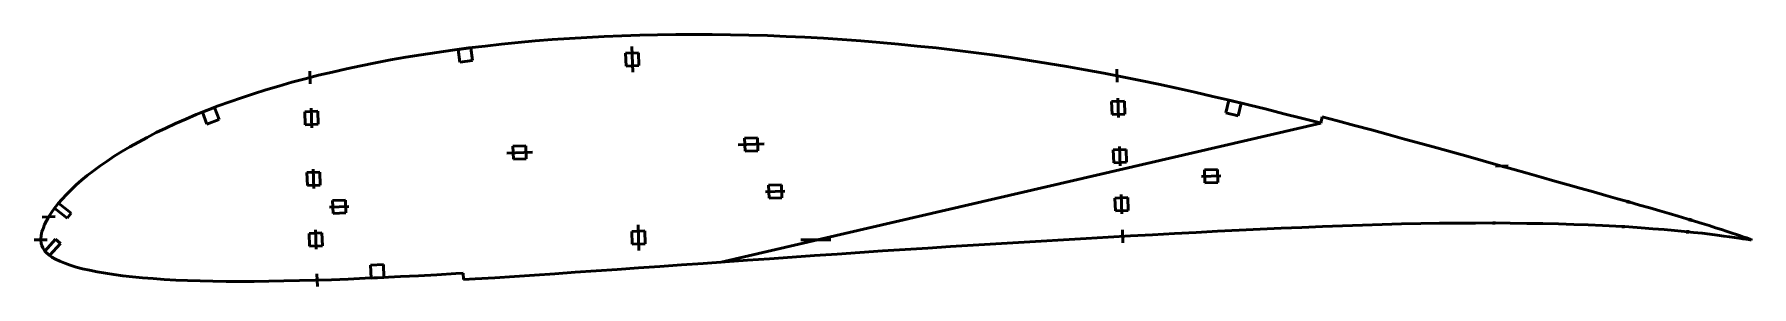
# Model space of a CAD drawing. Header units: metres. Extents: x -186 to 346, y -14 to 64.
import ezdxf

# ---------------------------------------------------------------- set-up
doc = ezdxf.new("R2010")
doc.units = ezdxf.units.M
for name, color, linetype, lineweight in [('FoilLayer', 1, 'Continuous', 50), ('StringerLayer', 1, 'Continuous', 50), ('SubLayer', 1, 'Continuous', 50)]:
    doc.layers.add(name, color=color, linetype=linetype, lineweight=lineweight)

msp = doc.modelspace()

# ---------------------------------------------------------------- linework, layer by layer
at = {"layer": 'FoilLayer'}
for p, q in [((-56.65, 58.73), (-61.57, 58.03)), ((-51.66, 59.39), (-56.65, 58.73)), ((-46.6, 60), (-51.66, 59.39)), ((-41.49, 60.58), (-46.6, 60)), ((-36.33, 61.09), (-41.49, 60.58)), ((-31.11, 61.55), (-36.33, 61.09)), ((-25.82, 61.97), (-31.11, 61.55)), ((-20.47, 62.35), (-25.82, 61.97)), ((-15.09, 62.68), (-20.47, 62.35)), ((-9.65, 62.96), (-15.09, 62.68)), ((-4.19, 63.18), (-9.65, 62.96)), ((1.34, 63.36), (-4.19, 63.18)), ((6.89, 63.48), (1.34, 63.36)), ((12.5, 63.56), (6.89, 63.48)), ((18.14, 63.59), (12.5, 63.56)), ((23.79, 63.57), (18.14, 63.59)), ((29.48, 63.5), (23.79, 63.57)), ((35.19, 63.37), (29.48, 63.5)), ((40.93, 63.2), (35.19, 63.37)), ((46.7, 62.97), (40.93, 63.2)), ((52.48, 62.7), (46.7, 62.97)), ((58.26, 62.38), (52.48, 62.7)), ((64.06, 62), (58.26, 62.38)), ((69.88, 61.57), (64.06, 62)), ((75.71, 61.1), (69.88, 61.57)), ((81.53, 60.57), (75.71, 61.1)), ((87.36, 60), (81.53, 60.57)), ((93.19, 59.39), (87.36, 60)), ((99, 58.72), (93.19, 59.39)), ((104.81, 57.99), (99, 58.72)), ((-85.06, 53.89), (-89.53, 52.94)), ((-80.51, 54.81), (-85.06, 53.89)), ((-75.88, 55.68), (-80.51, 54.81)), ((-71.19, 56.51), (-75.88, 55.68)), ((-66.42, 57.3), (-71.19, 56.51)), ((-61.57, 58.03), (-66.42, 57.3)), ((110.61, 57.22), (104.81, 57.99)), ((116.41, 56.41), (110.61, 57.22)), ((122.19, 55.54), (116.41, 56.41)), ((127.96, 54.63), (122.19, 55.54)), ((133.71, 53.67), (127.96, 54.63)), ((139.43, 52.66), (133.71, 53.67)), ((-106.52, 48.76), (-110.56, 47.61)), ((-102.4, 49.87), (-106.52, 48.76)), ((-98.2, 50.93), (-102.4, 49.87)), ((-93.92, 51.95), (-98.2, 50.93)), ((-89.53, 52.94), (-93.92, 51.95)), ((145.15, 51.6), (139.43, 52.66)), ((150.84, 50.5), (145.15, 51.6)), ((156.52, 49.37), (150.84, 50.5)), ((162.16, 48.19), (156.52, 49.37)), ((167.77, 46.97), (162.16, 48.19)), ((-125.74, 42.73), (-129.3, 41.43)), ((-122.09, 44), (-125.74, 42.73)), ((-118.34, 45.23), (-122.09, 44)), ((-114.5, 46.44), (-118.34, 45.23)), ((-110.56, 47.61), (-114.5, 46.44)), ((173.37, 45.7), (167.77, 46.97)), ((178.95, 44.41), (173.37, 45.7)), ((184.52, 43.09), (178.95, 44.41)), ((190.06, 41.76), (184.52, 43.09)), ((-139.37, 37.4), (-142.51, 36.02)), ((-136.12, 38.76), (-139.37, 37.4)), ((-132.76, 40.11), (-136.12, 38.76)), ((-129.3, 41.43), (-132.76, 40.11)), ((195.57, 40.41), (190.06, 41.76)), ((201.02, 39.05), (195.57, 40.41)), ((206.43, 37.67), (201.02, 39.05)), ((211.8, 36.29), (206.43, 37.67)), ((212.91, 38.06), (212.4, 36.13)), ((217.63, 36.82), (212.91, 38.06)), ((-148.49, 33.18), (-151.33, 31.73)), ((-145.55, 34.6), (-148.49, 33.18)), ((-142.51, 36.02), (-145.55, 34.6)), ((212.4, 36.13), (26.61, -6.9)), ((212.4, 36.13), (211.8, 36.29)), ((222.91, 35.42), (217.63, 36.82)), ((228.12, 34.02), (222.91, 35.42)), ((233.29, 32.61), (228.12, 34.02)), ((238.39, 31.21), (233.29, 32.61)), ((-159.14, 27.36), (-161.51, 25.88)), ((-156.66, 28.82), (-159.14, 27.36)), ((-154.04, 30.28), (-156.66, 28.82)), ((-151.33, 31.73), (-154.04, 30.28)), ((243.43, 29.83), (238.39, 31.21)), ((248.4, 28.46), (243.43, 29.83)), ((253.28, 27.11), (248.4, 28.46)), ((258.09, 25.77), (253.28, 27.11)), ((-167.98, 21.4), (-169.9, 19.92)), ((-165.93, 22.89), (-167.98, 21.4)), ((-163.77, 24.39), (-165.93, 22.89)), ((-161.51, 25.88), (-163.77, 24.39)), ((262.81, 24.44), (258.09, 25.77)), ((267.44, 23.14), (262.81, 24.44)), ((271.99, 21.87), (267.44, 23.14)), ((276.43, 20.63), (271.99, 21.87)), ((-173.36, 16.98), (-174.92, 15.51)), ((-171.69, 18.45), (-173.36, 16.98)), ((-169.9, 19.92), (-171.69, 18.45)), ((280.76, 19.4), (276.43, 20.63)), ((284.99, 18.21), (280.76, 19.4)), ((289.11, 17.04), (284.99, 18.21)), ((293.11, 15.92), (289.11, 17.04)), ((-178.91, 11.21), (-180, 9.82)), ((-177.7, 12.62), (-178.91, 11.21)), ((-176.37, 14.06), (-177.7, 12.62)), ((-174.92, 15.51), (-176.37, 14.06)), ((297, 14.82), (293.11, 15.92)), ((300.75, 13.76), (297, 14.82)), ((304.37, 12.73), (300.75, 13.76)), ((307.87, 11.74), (304.37, 12.73)), ((311.23, 10.78), (307.87, 11.74)), ((314.44, 9.86), (311.23, 10.78)), ((-182.53, 5.9), (-183.1, 4.73)), ((-181.8, 7.18), (-182.53, 5.9)), ((-180.97, 8.48), (-181.8, 7.18)), ((-180, 9.82), (-180.97, 8.48)), ((317.52, 8.98), (314.44, 9.86)), ((320.44, 8.13), (317.52, 8.98)), ((323.21, 7.31), (320.44, 8.13)), ((325.84, 6.53), (323.21, 7.31)), ((328.31, 5.78), (325.84, 6.53)), ((330.64, 5.06), (328.31, 5.78)), ((-184.17, 1.36), (-184.3, 0.16)), ((-184.3, 0.16), (-184.3, -0.05)), ((-183.93, 2.55), (-184.17, 1.36)), ((-183.61, 3.44), (-183.93, 2.55)), ((-183.1, 4.73), (-183.61, 3.44)), ((125.77, -0.38), (132.73, 0.02)), ((132.73, 0.02), (139.67, 0.43)), ((139.67, 0.43), (146.58, 0.83)), ((146.58, 0.83), (153.46, 1.21)), ((153.46, 1.21), (160.29, 1.57)), ((160.29, 1.57), (167.06, 1.93)), ((167.06, 1.93), (173.79, 2.3)), ((173.79, 2.3), (180.47, 2.65)), ((180.47, 2.65), (187.11, 2.96)), ((187.11, 2.96), (193.66, 3.27)), ((193.66, 3.27), (200.15, 3.57)), ((200.15, 3.57), (206.57, 3.86)), ((206.57, 3.86), (212.93, 4.13)), ((212.93, 4.13), (219.21, 4.36)), ((219.21, 4.36), (225.4, 4.56)), ((225.4, 4.56), (231.49, 4.75)), ((231.49, 4.75), (237.5, 4.92)), ((237.5, 4.92), (243.42, 5.04)), ((243.42, 5.04), (249.21, 5.12)), ((249.21, 5.12), (254.88, 5.17)), ((254.88, 5.17), (260.42, 5.21)), ((260.42, 5.21), (265.85, 5.22)), ((265.85, 5.22), (271.15, 5.18)), ((271.15, 5.18), (276.3, 5.11)), ((276.3, 5.11), (281.28, 5.02)), ((281.28, 5.02), (286.13, 4.91)), ((286.13, 4.91), (290.82, 4.77)), ((290.82, 4.77), (295.35, 4.6)), ((295.35, 4.6), (299.71, 4.4)), ((299.71, 4.4), (303.88, 4.2)), ((303.88, 4.2), (307.9, 3.98)), ((307.9, 3.98), (311.74, 3.73)), ((311.74, 3.73), (315.38, 3.45)), ((315.38, 3.45), (318.82, 3.17)), ((318.82, 3.17), (322.06, 2.89)), ((322.06, 2.89), (325.12, 2.61)), ((325.12, 2.61), (327.97, 2.32)), ((327.97, 2.32), (330.62, 2.03)), ((330.62, 2.03), (333.06, 1.74)), ((332.8, 4.39), (330.64, 5.06)), ((334.82, 3.76), (332.8, 4.39)), ((333.06, 1.74), (335.29, 1.46)), ((336.67, 3.16), (334.82, 3.76)), ((335.29, 1.46), (337.31, 1.19)), ((338.36, 2.61), (336.67, 3.16)), ((337.31, 1.19), (339.11, 0.95)), ((339.89, 2.1), (338.36, 2.61)), ((339.11, 0.95), (340.7, 0.72)), ((341.27, 1.64), (339.89, 2.1)), ((340.7, 0.72), (342.08, 0.53)), ((342.47, 1.24), (341.27, 1.64)), ((342.08, 0.53), (343.26, 0.36)), ((343.51, 0.88), (342.47, 1.24)), ((343.26, 0.36), (344.22, 0.21)), ((344.37, 0.59), (343.51, 0.88)), ((344.22, 0.21), (344.98, 0.1)), ((345.06, 0.35), (344.37, 0.59)), ((344.98, 0.1), (345.52, 0.01)), ((345.56, 0.17), (345.06, 0.35)), ((345.52, 0.01), (345.86, -0.04)), ((345.87, 0.06), (345.56, 0.17)), ((345.98, 0.03), (345.87, 0.06)), ((345.98, -0.06), (345.98, 0.03)), ((-184.3, -0.05), (-184.22, -1.08)), ((-184.22, -1.08), (-184.01, -1.8)), ((-184.01, -1.8), (-183.68, -2.51)), ((-183.68, -2.51), (-183.18, -3.25)), ((-183.18, -3.25), (-182.56, -3.97)), ((-182.56, -3.97), (-181.78, -4.67)), ((-181.78, -4.67), (-180.86, -5.35)), ((48.56, -5.35), (55.52, -4.89)), ((55.52, -4.89), (62.51, -4.41)), ((62.51, -4.41), (69.51, -3.93)), ((69.51, -3.93), (76.54, -3.45)), ((76.54, -3.45), (83.6, -2.99)), ((83.6, -2.99), (90.64, -2.55)), ((90.64, -2.55), (97.68, -2.11)), ((97.68, -2.11), (104.71, -1.66)), ((104.71, -1.66), (111.75, -1.21)), ((111.75, -1.21), (118.78, -0.79)), ((118.78, -0.79), (125.77, -0.38)), ((345.86, -0.04), (345.98, -0.06)), ((-180.86, -5.35), (-179.75, -5.99)), ((-179.75, -5.99), (-178.42, -6.62)), ((-178.42, -6.62), (-176.89, -7.23)), ((-176.89, -7.23), (-175.16, -7.83)), ((-175.16, -7.83), (-173.32, -8.41)), ((-173.32, -8.41), (-171.33, -8.94)), ((-171.33, -8.94), (-169.15, -9.43)), ((-169.15, -9.43), (-166.79, -9.89)), ((-166.79, -9.89), (-164.27, -10.34)), ((-164.27, -10.34), (-161.62, -10.75)), ((-61.53, -10.78), (-55.69, -10.43)), ((-55.69, -10.43), (-53.35, -10.29)), ((-53.35, -10.29), (-53.23, -12.28)), ((-31.3, -10.91), (-25.01, -10.48)), ((-25.01, -10.48), (-18.63, -10.04)), ((-18.63, -10.04), (-12.18, -9.62)), ((-12.18, -9.62), (-5.67, -9.17)), ((-5.67, -9.17), (0.91, -8.7)), ((0.91, -8.7), (7.56, -8.22)), ((7.56, -8.22), (14.28, -7.75)), ((14.28, -7.75), (21.05, -7.29)), ((21.05, -7.29), (27.85, -6.81)), ((27.85, -6.81), (34.71, -6.32)), ((34.71, -6.32), (41.61, -5.83)), ((41.61, -5.83), (48.56, -5.35)), ((-161.62, -10.75), (-158.82, -11.12)), ((-158.82, -11.12), (-155.86, -11.44)), ((-155.86, -11.44), (-152.73, -11.72)), ((-152.73, -11.72), (-149.44, -11.99)), ((-149.44, -11.99), (-146.01, -12.23)), ((-146.01, -12.23), (-142.47, -12.44)), ((-142.47, -12.44), (-138.78, -12.59)), ((-138.78, -12.59), (-134.94, -12.71)), ((-134.94, -12.71), (-130.93, -12.79)), ((-130.93, -12.79), (-126.8, -12.86)), ((-126.8, -12.86), (-122.55, -12.88)), ((-122.55, -12.88), (-118.17, -12.87)), ((-118.17, -12.87), (-113.64, -12.81)), ((-113.64, -12.81), (-108.96, -12.72)), ((-108.96, -12.72), (-104.15, -12.62)), ((-104.15, -12.62), (-99.24, -12.5)), ((-99.24, -12.5), (-94.21, -12.33)), ((-94.21, -12.33), (-89.06, -12.12)), ((-89.06, -12.12), (-83.76, -11.89)), ((-83.76, -11.89), (-78.35, -11.65)), ((-78.35, -11.65), (-72.84, -11.39)), ((-72.84, -11.39), (-67.25, -11.1)), ((-67.25, -11.1), (-61.53, -10.78)), ((-53.23, -12.28), (-49.63, -12.07)), ((-49.63, -12.07), (-43.6, -11.71)), ((-43.6, -11.71), (-37.5, -11.33)), ((-37.5, -11.33), (-31.3, -10.91))]:
    msp.add_line(p, q, dxfattribs=at)
at = {"layer": 'StringerLayer'}
for p, q in [((-50.98, 59.48), (-54.95, 58.96)), ((-54.95, 58.96), (-54.43, 54.99)), ((-50.46, 55.51), (-50.98, 59.48)), ((-54.43, 54.99), (-50.46, 55.51)), ((183.88, 43.24), (182.95, 39.35)), ((187.77, 42.3), (183.88, 43.24)), ((-130.49, 40.98), (-134.22, 39.55)), ((-134.22, 39.55), (-132.79, 35.81)), ((-129.06, 37.24), (-130.49, 40.98)), ((182.95, 39.35), (186.84, 38.42)), ((186.84, 38.42), (187.77, 42.3)), ((-132.79, 35.81), (-129.06, 37.24)), ((-178.78, 11.37), (-180.02, 9.8)), ((-174.85, 8.29), (-178.78, 11.37)), ((-180.02, 9.8), (-176.08, 6.71)), ((-176.08, 6.71), (-174.85, 8.29)), ((-179.74, 0.21), (-183.06, -3.53)), ((-178.24, -1.11), (-179.74, 0.21)), ((-183.06, -3.53), (-181.56, -4.86)), ((-181.56, -4.86), (-178.24, -1.11)), ((-78.11, -7.64), (-82.1, -7.81)), ((-82.1, -7.81), (-81.93, -11.81)), ((-77.93, -11.63), (-78.11, -7.64)), ((-81.93, -11.81), (-77.93, -11.63))]:
    msp.add_line(p, q, dxfattribs=at)
at = {"layer": 'SubLayer'}
for p, q in [((-1.1, 59.85), (-0.82, 51.86)), ((0.97, 57.93), (-3.03, 57.79)), ((-3.03, 57.79), (-2.89, 53.79)), ((-2.89, 53.79), (1.11, 53.93)), ((1.11, 53.93), (0.97, 57.93)), ((-100.9, 52.26), (-100.76, 48.27)), ((149.24, 52.8), (149.37, 48.8)), ((151.58, 42.92), (147.58, 42.78)), ((147.58, 42.78), (147.72, 38.79)), ((149.55, 43.85), (149.76, 37.86)), ((151.72, 38.93), (151.58, 42.92)), ((-98.46, 39.79), (-102.46, 39.65)), ((-102.46, 39.65), (-102.32, 35.65)), ((-100.5, 40.72), (-100.29, 34.72)), ((-98.32, 35.79), (-98.46, 39.79)), ((147.72, 38.79), (151.72, 38.93)), ((-102.32, 35.65), (-98.32, 35.79)), ((-39.9, 26.88), (-31.9, 27.16)), ((-33.97, 29.09), (-37.97, 28.95)), ((-37.97, 28.95), (-37.83, 24.95)), ((-33.83, 25.09), (-33.97, 29.09)), ((31.9, 29.39), (39.9, 29.67)), ((37.83, 31.6), (33.83, 31.46)), ((33.83, 31.46), (33.97, 27.46)), ((33.97, 27.46), (37.97, 27.6)), ((37.97, 27.6), (37.83, 31.6)), ((152.1, 28.01), (148.1, 27.87)), ((148.1, 27.87), (148.24, 23.87)), ((150.07, 28.94), (150.28, 22.94)), ((152.24, 24.01), (152.1, 28.01)), ((-99.84, 21.89), (-99.63, 15.9)), ((-37.83, 24.95), (-33.83, 25.09)), ((148.24, 23.87), (152.24, 24.01)), ((180.39, 21.76), (176.39, 21.62)), ((176.39, 21.62), (176.53, 17.62)), ((180.53, 17.76), (180.39, 21.76)), ((266.54, 22.77), (270.54, 22.91)), ((269.11, 22.16), (269.39, 23.12)), ((-97.8, 20.96), (-101.8, 20.82)), ((-101.8, 20.82), (-101.66, 16.83)), ((-101.66, 16.83), (-97.66, 16.97)), ((-97.66, 16.97), (-97.8, 20.96)), ((45.27, 17.04), (41.28, 16.9)), ((41.28, 16.9), (41.42, 12.91)), ((45.41, 13.05), (45.27, 17.04)), ((175.46, 19.59), (181.46, 19.8)), ((176.53, 17.62), (180.53, 17.76)), ((-89.84, 12.32), (-93.84, 12.18)), ((-93.84, 12.18), (-93.7, 8.19)), ((-89.7, 8.33), (-89.84, 12.32)), ((40.35, 14.87), (46.34, 15.08)), ((41.42, 12.91), (45.41, 13.05)), ((152.62, 13.09), (148.63, 12.95)), ((148.63, 12.95), (148.77, 8.95)), ((150.59, 14.02), (150.8, 8.02)), ((152.76, 9.09), (152.62, 13.09)), ((307.6, 11.29), (307.9, 12.25)), ((-183.84, 7.04), (-179.85, 7.18)), ((-94.77, 10.15), (-88.77, 10.36)), ((-93.7, 8.19), (-89.7, 8.33)), ((148.77, 8.95), (152.76, 9.09)), ((266.11, 4.72), (266.18, 5.71)), ((326.8, 5.71), (327.11, 6.66)), ((-186.3, 0), (-182.3, 0)), ((-97.15, 2.14), (-101.14, 2)), ((-101.14, 2), (-101.01, -2)), ((-99.18, 3.07), (-98.97, -2.92)), ((-97.01, -1.86), (-97.15, 2.14)), ((2.89, 2.76), (-1.11, 2.62)), ((-1.11, 2.62), (-0.97, -1.37)), ((1.1, -3.3), (0.82, 4.69)), ((3.03, -1.23), (2.89, 2.76)), ((51.23, 0), (60.55, 0)), ((150.97, 3.07), (151.11, -0.92)), ((306.13, 3.57), (306.24, 4.57)), ((326.07, 2.01), (326.2, 3)), ((-101.01, -2), (-97.01, -1.86)), ((-0.97, -1.37), (3.03, -1.23)), ((-98.71, -10.48), (-98.57, -14.47))]:
    msp.add_line(p, q, dxfattribs=at)

doc.saveas('drawing.dxf')
